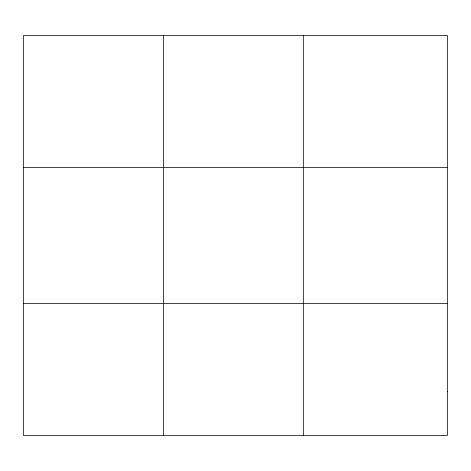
<?xml version="1.0" encoding="UTF-8"?>
<svg xmlns="http://www.w3.org/2000/svg" width="471" height="471" viewBox="0 0 471 471"><rect width="100%" height="100%" fill="white"/><g stroke="black" fill="none" stroke-linecap="round" stroke-linejoin="round"><path stroke-width="0.71" d="M23.55 167.488L447.45 167.488M23.55 303.512L447.45 303.512M303.324 35.466L303.324 435.534M163.437 35.466L163.437 435.534M447.45 391.525L447.45 435.534L23.55 435.534L23.55 35.466L447.45 35.466L447.45 391.525"/></g></svg>
